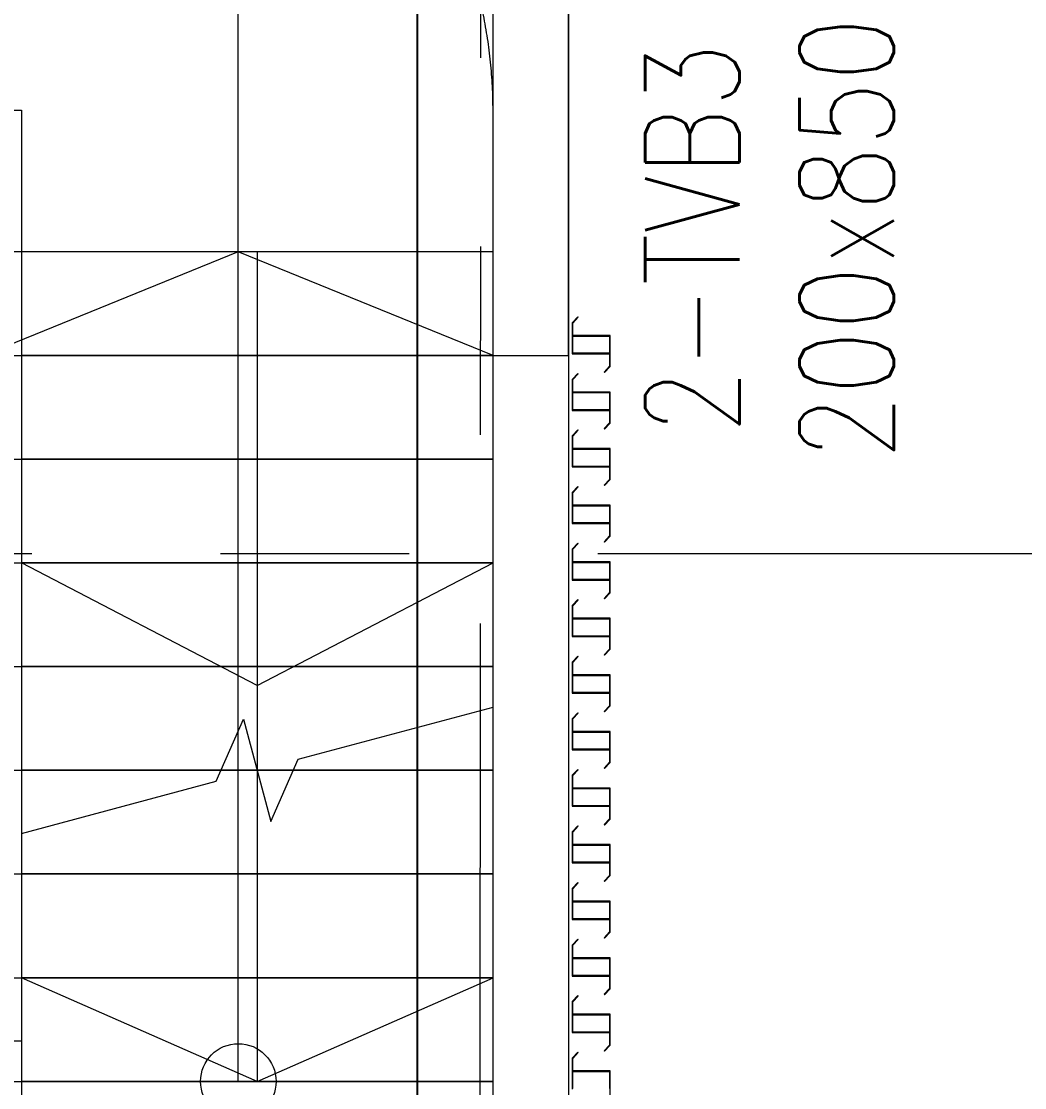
# Model space of a CAD drawing. Header units: millimetres. Extents: x -47219 to 440296, y -79832 to 7189.
# Drawn here: x 12832 to 15491, y -55041 to -52214 of the extents above; entities that cross this region are included whole.
import ezdxf
from ezdxf import colors
from ezdxf.entities.mleader import LeaderData, LeaderLine
from ezdxf.math import Vec2, Vec3

# ---------------------------------------------------------------- set-up
doc = ezdxf.new("R2010")
doc.units = ezdxf.units.MM
for name, pattern in [('BLK_2 - 3RD STOREY  LOWER ROOF PLAN-archi clean_25 SEPT 2024$0$1599_DB_A_BLK2_HQ_R21-3RD STOREY 230517$0$IDA_Stair Clear', [675, 400, -137.5, 0, -137.5]), ('BLK_2 - 3RD STOREY  LOWER ROOF PLAN-archi clean_25 SEPT 2024$0$IDA - Grid Line', [3500, 2000, -500, 500, -500]), ('BLK_2 - 3RD STOREY  LOWER ROOF PLAN-archi clean_25 SEPT 2024$0$IDA_Stair Clear', [675, 400, -137.5, 0, -137.5])]:
    doc.linetypes.add(name, pattern=pattern)
doc.layers.add('ANNOTATION', color=7, linetype='Continuous')
doc.layers.add('M-_DRYRISER_E-', color=6, linetype='Continuous')
for name, color, linetype, lineweight in [('BLK_2 - 3RD STOREY  LOWER ROOF PLAN-archi clean_25 SEPT 2024$0$1599_DB_A_BLK2_HQ_R21-3RD STOREY 230517$0$A-_DETA----_ED-3', 8, 'BLK_2 - 3RD STOREY  LOWER ROOF PLAN-archi clean_25 SEPT 2024$0$1599_DB_A_BLK2_HQ_R21-3RD STOREY 230517$0$IDA_Stair Clear', 9), ('BLK_2 - 3RD STOREY  LOWER ROOF PLAN-archi clean_25 SEPT 2024$0$1599_DB_A_BLK2_HQ_R21-3RD STOREY 230517$0$A-_HANR----_E3', 8, 'Continuous', 9), ('BLK_2 - 3RD STOREY  LOWER ROOF PLAN-archi clean_25 SEPT 2024$0$A-_DETA----_ED-2', 8, 'BLK_2 - 3RD STOREY  LOWER ROOF PLAN-archi clean_25 SEPT 2024$0$IDA_Stair Clear', 9), ('BLK_2 - 3RD STOREY  LOWER ROOF PLAN-archi clean_25 SEPT 2024$0$A-_GENM----_M', 8, 'Continuous', 9), ('BLK_2 - 3RD STOREY  LOWER ROOF PLAN-archi clean_25 SEPT 2024$0$A-_HANR----_E3', 8, 'Continuous', 9), ('BLK_2 - 3RD STOREY  LOWER ROOF PLAN-archi clean_25 SEPT 2024$0$A-_WALL----_E', 8, 'Continuous', 9), ('BLK_2 - 3RD STOREY  LOWER ROOF PLAN-archi clean_25 SEPT 2024$0$S-_ANOTGRID_E-1', 8, 'BLK_2 - 3RD STOREY  LOWER ROOF PLAN-archi clean_25 SEPT 2024$0$IDA - Grid Line', 9), ('M-_SPRKPIEX_E-', 1, 'Continuous', 30), ('NW_BEAM AND COLUMN', 134, 'Continuous', 5), ('S-_LINE----_N-', 140, 'Continuous', 18), ('S-TEXT', 140, 'Continuous', 18)]:
    doc.layers.add(name, color=color, linetype=linetype, lineweight=lineweight)
doc.styles.add('RomanS_5', font='romans__.ttf', dxfattribs={"width": 0.8, "height": 250})
doc.styles.get("Standard").update_dxf_attribs({"font": 'arial.ttf'})

# ---------------------------------------------------------------- blocks, each defined once
blk = doc.blocks.new('3rd Structure')
at = {"layer": 'NW_BEAM AND COLUMN', "color": 8}
for p, q in [((-15025, -59000), (-15025, -54820)), ((-14350, -60475), (-14350, -54990)), ((-14150, -54990), (-14150, -60475)), ((-14350, -56800), (-15700, -56800)), ((-15025, -56800), (-15700, -57075)), ((-14350, -57075), (-15025, -56800)), ((-14350, -59000), (-14350, -56800)), ((-15700, -57075), (-14350, -57075)), ((-15700, -57350), (-14350, -57350)), ((-15700, -57625), (-14350, -57625)), ((-15700, -57900), (-14350, -57900)), ((-15700, -58175), (-14350, -58175)), ((-15700, -58450), (-14350, -58450)), ((-15700, -58725), (-14350, -58725)), ((-15700, -59000), (-14350, -59000))]:
    blk.add_line(p, q, dxfattribs=at)
blk.add_circle((-15025, -59000), 100, dxfattribs=at)
at = {"layer": 'S-TEXT', "color": 8, "insert": (-13947.1, -56764.7), "char_height": 250, "width": 1566.411, "attachment_point": 2, "rotation": 90, "line_spacing_factor": 0.983083, "style": 'RomanS_5'}
blk.add_mtext('2-TVB3\\P200x850', dxfattribs=at)
blk = doc.blocks.new('BLK_2 - 3RD STOREY  LOWER ROOF PLAN-archi clean_25 SEPT 2024$0$1599_DB_A_BLK2_HQ_R21-3RD STOREY 230517$0$IDA - Stair Turning Space - 1250-2824373-LINKVIEW_BLK2_3RD STOREY')
at = {"layer": 'BLK_2 - 3RD STOREY  LOWER ROOF PLAN-archi clean_25 SEPT 2024$0$1599_DB_A_BLK2_HQ_R21-3RD STOREY 230517$0$A-_DETA----_ED-3'}
blk.add_line((0, 1250), (400, 1250), dxfattribs=at)
for centre, start, end in [((0, 0), 90, 180), ((400, 0), 0, 90)]:
    blk.add_arc(centre, 1250, start, end, dxfattribs=at)
blk = doc.blocks.new('BLK_2 - 3RD STOREY  LOWER ROOF PLAN-archi clean_25 SEPT 2024$0$1599_DB_A_BLK2_HQ_R21-3RD STOREY 230517$0$Railing - Railing-3054693-LINKVIEW_BLK2_3RD STOREY')
at = {"layer": 'BLK_2 - 3RD STOREY  LOWER ROOF PLAN-archi clean_25 SEPT 2024$0$1599_DB_A_BLK2_HQ_R21-3RD STOREY 230517$0$A-_HANR----_E3'}
for p, q in [((12620.7, -52449.7), (12820.7, -52449.7)), ((12620.7, -52479.7), (12620.7, -52449.7)), ((12820.7, -52449.7), (12820.7, -52549.7)), ((12620.7, -52549.7), (12620.7, -52519.7)), ((12620.7, -52549.7), (12720.7, -52549.7)), ((12720.7, -52549.7), (12720.7, -54917.1)), ((12820.7, -52549.7), (12820.7, -54917.1)), ((12720.7, -54917.1), (12750.7, -54917.1)), ((12790.7, -54917.1), (12820.7, -54917.1))]:
    blk.add_line(p, q, dxfattribs=at)
blk = doc.blocks.new('BLK_2 - 3RD STOREY  LOWER ROOF PLAN-archi clean_25 SEPT 2024$0$1599_DB_A_BLK2_HQ_R21-3RD STOREY 230517$0$Railing - Railing-3054691-LINKVIEW_BLK2_3RD STOREY')
at = {"layer": 'BLK_2 - 3RD STOREY  LOWER ROOF PLAN-archi clean_25 SEPT 2024$0$1599_DB_A_BLK2_HQ_R21-3RD STOREY 230517$0$A-_HANR----_E3'}
for p, q in [((12820.7, -54917.1), (12820.7, -55024.7)), ((12820.7, -55024.7), (12820.7, -55399.7))]:
    blk.add_line(p, q, dxfattribs=at)
blk = doc.blocks.new('BLK_2 - 3RD STOREY  LOWER ROOF PLAN-archi clean_25 SEPT 2024$0$Railing - Railing-3054691-BLK 2 3RD STOREY PLAN')
at = {"layer": 'BLK_2 - 3RD STOREY  LOWER ROOF PLAN-archi clean_25 SEPT 2024$0$A-_HANR----_E3'}
for p, q in [((12820.7, -52724.7), (12820.7, -52824.7)), ((12820.7, -52824.7), (12820.7, -55024.7)), ((12820.7, -55024.7), (12820.7, -55399.7))]:
    blk.add_line(p, q, dxfattribs=at)
blk = doc.blocks.new('BLK_2 - 3RD STOREY  LOWER ROOF PLAN-archi clean_25 SEPT 2024$0$Railing - Railing-3054693-BLK 2 3RD STOREY PLAN')
at = {"layer": 'BLK_2 - 3RD STOREY  LOWER ROOF PLAN-archi clean_25 SEPT 2024$0$A-_HANR----_E3'}
for p, q in [((12620.7, -52449.7), (12820.7, -52449.7)), ((12620.7, -52479.7), (12620.7, -52449.7)), ((12820.7, -52449.7), (12820.7, -52549.7)), ((12620.7, -52549.7), (12620.7, -52519.7)), ((12620.7, -52549.7), (12720.7, -52549.7)), ((12720.7, -52549.7), (12720.7, -54917.1)), ((12820.7, -52549.7), (12820.7, -54917.1)), ((12720.7, -54917.1), (12820.7, -54917.1)), ((12755.7, -54917.1), (12785.7, -54917.1)), ((12755.7, -54917.1), (12785.7, -54917.1)), ((12755.7, -54917.1), (12785.7, -54917.1)), ((12755.7, -54917.1), (12785.7, -54917.1)), ((12755.7, -54917.1), (12785.7, -54917.1))]:
    blk.add_line(p, q, dxfattribs=at)
blk = doc.blocks.new('BLK_2 - 3RD STOREY  LOWER ROOF PLAN-archi clean_25 SEPT 2024$0$IDA - Stair Turning Space - 1250-2824373-BLK 2 3RD STOREY PLAN')
at = {"layer": 'BLK_2 - 3RD STOREY  LOWER ROOF PLAN-archi clean_25 SEPT 2024$0$A-_DETA----_ED-2'}
blk.add_line((0, 1250), (400, 1250), dxfattribs=at)
for centre, start, end in [((0, 0), 90, 180), ((400, 0), 0, 90)]:
    blk.add_arc(centre, 1250, start, end, dxfattribs=at)
blk = doc.blocks.new('BLK_2 - 3RD STOREY  LOWER ROOF PLAN-archi clean_25 SEPT 2024$0$trellis family - trellis family-4726013-BLK2 - 2ND STOREY WALL SETTING OUT')
at = {"layer": 'BLK_2 - 3RD STOREY  LOWER ROOF PLAN-archi clean_25 SEPT 2024$0$A-_GENM----_M'}
for p, q in [((14.4, 3600), (0, 3584.2)), ((1.5, 3583.6), (15.4, 3599)), ((15.4, 3599), (14.4, 3600)), ((14.4, 3600), (14.4, 3600)), ((15.4, 3599), (15.4, 3599)), ((0, 3584.2), (0, 3502)), ((0, 3584.2), (0, 3584.2)), ((1.5, 3550.5), (1.5, 3583.6)), ((1.5, 3583.6), (1.5, 3583.6)), ((100, 3550.5), (1.5, 3550.5)), ((1.5, 3550.5), (1.5, 3550.5)), ((1.5, 3548.9), (98.5, 3548.9)), ((1.5, 3503.5), (1.5, 3548.9)), ((1.5, 3548.9), (1.5, 3548.9)), ((98.5, 3548.9), (98.5, 3503.5)), ((98.5, 3548.9), (98.5, 3548.9)), ((100, 3468.3), (100, 3550.5)), ((100, 3550.5), (100, 3550.5)), ((0, 3502), (98.5, 3502)), ((0, 3502), (0, 3502)), ((98.5, 3503.5), (1.5, 3503.5)), ((1.5, 3503.5), (1.5, 3503.5)), ((98.5, 3503.5), (98.5, 3503.5)), ((98.5, 3502), (98.5, 3468.9)), ((98.5, 3502), (98.5, 3502)), ((14.4, 3450), (0, 3434.2)), ((15.4, 3449), (14.4, 3450)), ((14.4, 3450), (14.4, 3450)), ((98.5, 3468.9), (84.5, 3453.5)), ((84.5, 3453.5), (85.6, 3452.4)), ((84.5, 3453.5), (84.5, 3453.5)), ((85.6, 3452.4), (100, 3468.3)), ((85.6, 3452.4), (85.6, 3452.4)), ((98.5, 3468.9), (98.5, 3468.9)), ((100, 3468.3), (100, 3468.3)), ((0, 3434.2), (0, 3352)), ((0, 3434.2), (0, 3434.2)), ((1.5, 3433.6), (15.4, 3449)), ((1.5, 3400.5), (1.5, 3433.6)), ((1.5, 3433.6), (1.5, 3433.6)), ((15.4, 3449), (15.4, 3449)), ((100, 3400.5), (1.5, 3400.5)), ((1.5, 3400.5), (1.5, 3400.5)), ((1.5, 3398.9), (98.5, 3398.9)), ((1.5, 3353.5), (1.5, 3398.9)), ((1.5, 3398.9), (1.5, 3398.9)), ((98.5, 3398.9), (98.5, 3353.5)), ((98.5, 3398.9), (98.5, 3398.9)), ((100, 3318.3), (100, 3400.5)), ((100, 3400.5), (100, 3400.5)), ((0, 3352), (98.5, 3352)), ((0, 3352), (0, 3352)), ((98.5, 3353.5), (1.5, 3353.5)), ((1.5, 3353.5), (1.5, 3353.5)), ((98.5, 3353.5), (98.5, 3353.5)), ((98.5, 3352), (98.5, 3318.9)), ((98.5, 3352), (98.5, 3352)), ((98.5, 3318.9), (84.5, 3303.5)), ((85.6, 3302.4), (100, 3318.3)), ((98.5, 3318.9), (98.5, 3318.9)), ((100, 3318.3), (100, 3318.3)), ((14.4, 3300), (0, 3284.2)), ((0, 3284.2), (0, 3202)), ((0, 3284.2), (0, 3284.2)), ((1.5, 3283.6), (15.4, 3299)), ((1.5, 3250.5), (1.5, 3283.6)), ((1.5, 3283.6), (1.5, 3283.6)), ((15.4, 3299), (14.4, 3300)), ((14.4, 3300), (14.4, 3300)), ((15.4, 3299), (15.4, 3299)), ((84.5, 3303.5), (85.6, 3302.4)), ((84.5, 3303.5), (84.5, 3303.5)), ((85.6, 3302.4), (85.6, 3302.4)), ((100, 3250.5), (1.5, 3250.5)), ((1.5, 3250.5), (1.5, 3250.5)), ((1.5, 3248.9), (98.5, 3248.9)), ((1.5, 3203.5), (1.5, 3248.9)), ((1.5, 3248.9), (1.5, 3248.9)), ((98.5, 3248.9), (98.5, 3203.5)), ((98.5, 3248.9), (98.5, 3248.9)), ((100, 3168.3), (100, 3250.5)), ((100, 3250.5), (100, 3250.5)), ((0, 3202), (98.5, 3202)), ((0, 3202), (0, 3202)), ((98.5, 3203.5), (1.5, 3203.5)), ((1.5, 3203.5), (1.5, 3203.5)), ((98.5, 3203.5), (98.5, 3203.5)), ((98.5, 3202), (98.5, 3168.9)), ((98.5, 3202), (98.5, 3202)), ((98.5, 3168.9), (84.5, 3153.5)), ((85.6, 3152.4), (100, 3168.3)), ((98.5, 3168.9), (98.5, 3168.9)), ((100, 3168.3), (100, 3168.3)), ((14.4, 3150), (0, 3134.2)), ((1.5, 3133.6), (15.4, 3149)), ((15.4, 3149), (14.4, 3150)), ((14.4, 3150), (14.4, 3150)), ((15.4, 3149), (15.4, 3149)), ((84.5, 3153.5), (85.6, 3152.4)), ((84.5, 3153.5), (84.5, 3153.5)), ((85.6, 3152.4), (85.6, 3152.4)), ((0, 3134.2), (0, 3052)), ((0, 3134.2), (0, 3134.2)), ((1.5, 3100.5), (1.5, 3133.6)), ((1.5, 3133.6), (1.5, 3133.6)), ((100, 3100.5), (1.5, 3100.5)), ((1.5, 3100.5), (1.5, 3100.5)), ((1.5, 3098.9), (98.5, 3098.9)), ((1.5, 3053.5), (1.5, 3098.9)), ((1.5, 3098.9), (1.5, 3098.9)), ((98.5, 3098.9), (98.5, 3053.5)), ((98.5, 3098.9), (98.5, 3098.9)), ((100, 3018.3), (100, 3100.5)), ((100, 3100.5), (100, 3100.5)), ((0, 3052), (98.5, 3052)), ((0, 3052), (0, 3052)), ((98.5, 3053.5), (1.5, 3053.5)), ((1.5, 3053.5), (1.5, 3053.5)), ((98.5, 3053.5), (98.5, 3053.5)), ((98.5, 3052), (98.5, 3018.9)), ((98.5, 3052), (98.5, 3052)), ((14.4, 3000), (0, 2984.2)), ((1.5, 2983.6), (15.4, 2999)), ((15.4, 2999), (14.4, 3000)), ((14.4, 3000), (14.4, 3000)), ((15.4, 2999), (15.4, 2999)), ((98.5, 3018.9), (84.5, 3003.5)), ((84.5, 3003.5), (85.6, 3002.4)), ((84.5, 3003.5), (84.5, 3003.5)), ((85.6, 3002.4), (100, 3018.3)), ((85.6, 3002.4), (85.6, 3002.4)), ((98.5, 3018.9), (98.5, 3018.9)), ((100, 3018.3), (100, 3018.3)), ((0, 2984.2), (0, 2902)), ((0, 2984.2), (0, 2984.2)), ((1.5, 2950.5), (1.5, 2983.6)), ((1.5, 2983.6), (1.5, 2983.6)), ((100, 2950.5), (1.5, 2950.5)), ((1.5, 2950.5), (1.5, 2950.5)), ((1.5, 2948.9), (98.5, 2948.9)), ((1.5, 2903.5), (1.5, 2948.9)), ((1.5, 2948.9), (1.5, 2948.9)), ((98.5, 2948.9), (98.5, 2903.5)), ((98.5, 2948.9), (98.5, 2948.9)), ((100, 2868.3), (100, 2950.5)), ((100, 2950.5), (100, 2950.5)), ((0, 2902), (98.5, 2902)), ((0, 2902), (0, 2902)), ((98.5, 2903.5), (1.5, 2903.5)), ((1.5, 2903.5), (1.5, 2903.5)), ((98.5, 2903.5), (98.5, 2903.5)), ((98.5, 2902), (98.5, 2868.9)), ((98.5, 2902), (98.5, 2902)), ((98.5, 2868.9), (84.5, 2853.5)), ((85.6, 2852.4), (100, 2868.3)), ((98.5, 2868.9), (98.5, 2868.9)), ((100, 2868.3), (100, 2868.3)), ((14.4, 2850), (0, 2834.2)), ((0, 2834.2), (0, 2752)), ((0, 2834.2), (0, 2834.2)), ((1.5, 2833.6), (15.4, 2849)), ((1.5, 2800.5), (1.5, 2833.6)), ((1.5, 2833.6), (1.5, 2833.6)), ((15.4, 2849), (14.4, 2850)), ((14.4, 2850), (14.4, 2850)), ((15.4, 2849), (15.4, 2849)), ((84.5, 2853.5), (85.6, 2852.4)), ((84.5, 2853.5), (84.5, 2853.5)), ((85.6, 2852.4), (85.6, 2852.4)), ((100, 2800.5), (1.5, 2800.5)), ((1.5, 2800.5), (1.5, 2800.5)), ((100, 2718.3), (100, 2800.5)), ((100, 2800.5), (100, 2800.5)), ((1.5, 2798.9), (98.5, 2798.9)), ((1.5, 2753.5), (1.5, 2798.9)), ((1.5, 2798.9), (1.5, 2798.9)), ((98.5, 2798.9), (98.5, 2753.5)), ((98.5, 2798.9), (98.5, 2798.9)), ((0, 2752), (98.5, 2752)), ((0, 2752), (0, 2752)), ((98.5, 2753.5), (1.5, 2753.5)), ((1.5, 2753.5), (1.5, 2753.5)), ((98.5, 2753.5), (98.5, 2753.5)), ((98.5, 2752), (98.5, 2718.9)), ((98.5, 2752), (98.5, 2752)), ((98.5, 2718.9), (84.5, 2703.5)), ((85.6, 2702.4), (100, 2718.3)), ((98.5, 2718.9), (98.5, 2718.9)), ((100, 2718.3), (100, 2718.3)), ((14.4, 2700), (0, 2684.2)), ((1.5, 2683.6), (15.4, 2699)), ((15.4, 2699), (14.4, 2700)), ((14.4, 2700), (14.4, 2700)), ((15.4, 2699), (15.4, 2699)), ((84.5, 2703.5), (85.6, 2702.4)), ((84.5, 2703.5), (84.5, 2703.5)), ((85.6, 2702.4), (85.6, 2702.4)), ((0, 2684.2), (0, 2602)), ((0, 2684.2), (0, 2684.2)), ((1.5, 2650.5), (1.5, 2683.6)), ((1.5, 2683.6), (1.5, 2683.6)), ((100, 2650.5), (1.5, 2650.5)), ((1.5, 2650.5), (1.5, 2650.5)), ((1.5, 2648.9), (98.5, 2648.9)), ((1.5, 2603.5), (1.5, 2648.9)), ((1.5, 2648.9), (1.5, 2648.9)), ((98.5, 2648.9), (98.5, 2603.5)), ((98.5, 2648.9), (98.5, 2648.9)), ((100, 2568.3), (100, 2650.5)), ((100, 2650.5), (100, 2650.5)), ((0, 2602), (98.5, 2602)), ((0, 2602), (0, 2602)), ((98.5, 2603.5), (1.5, 2603.5)), ((1.5, 2603.5), (1.5, 2603.5)), ((98.5, 2603.5), (98.5, 2603.5)), ((98.5, 2602), (98.5, 2568.9)), ((98.5, 2602), (98.5, 2602)), ((14.4, 2550), (0, 2534.2)), ((1.5, 2533.6), (15.4, 2549)), ((15.4, 2549), (14.4, 2550)), ((14.4, 2550), (14.4, 2550)), ((15.4, 2549), (15.4, 2549)), ((98.5, 2568.9), (84.5, 2553.5)), ((84.5, 2553.5), (85.6, 2552.4)), ((84.5, 2553.5), (84.5, 2553.5)), ((85.6, 2552.4), (100, 2568.3)), ((85.6, 2552.4), (85.6, 2552.4)), ((98.5, 2568.9), (98.5, 2568.9)), ((100, 2568.3), (100, 2568.3)), ((0, 2534.2), (0, 2452)), ((0, 2534.2), (0, 2534.2)), ((1.5, 2500.5), (1.5, 2533.6)), ((1.5, 2533.6), (1.5, 2533.6)), ((100, 2500.5), (1.5, 2500.5)), ((1.5, 2500.5), (1.5, 2500.5)), ((1.5, 2498.9), (98.5, 2498.9)), ((1.5, 2453.5), (1.5, 2498.9)), ((1.5, 2498.9), (1.5, 2498.9)), ((98.5, 2498.9), (98.5, 2453.5)), ((98.5, 2498.9), (98.5, 2498.9)), ((100, 2418.3), (100, 2500.5)), ((100, 2500.5), (100, 2500.5)), ((0, 2452), (98.5, 2452)), ((0, 2452), (0, 2452)), ((98.5, 2453.5), (1.5, 2453.5)), ((1.5, 2453.5), (1.5, 2453.5)), ((98.5, 2453.5), (98.5, 2453.5)), ((98.5, 2452), (98.5, 2418.9)), ((98.5, 2452), (98.5, 2452)), ((98.5, 2418.9), (84.5, 2403.5)), ((84.5, 2403.5), (85.6, 2402.4)), ((84.5, 2403.5), (84.5, 2403.5)), ((85.6, 2402.4), (100, 2418.3)), ((98.5, 2418.9), (98.5, 2418.9)), ((100, 2418.3), (100, 2418.3)), ((14.4, 2400), (0, 2384.2)), ((0, 2384.2), (0, 2302)), ((0, 2384.2), (0, 2384.2)), ((1.5, 2383.6), (15.4, 2399)), ((1.5, 2350.5), (1.5, 2383.6)), ((1.5, 2383.6), (1.5, 2383.6)), ((15.4, 2399), (14.4, 2400)), ((14.4, 2400), (14.4, 2400)), ((15.4, 2399), (15.4, 2399)), ((85.6, 2402.4), (85.6, 2402.4)), ((100, 2350.5), (1.5, 2350.5)), ((1.5, 2350.5), (1.5, 2350.5)), ((1.5, 2348.9), (98.5, 2348.9)), ((1.5, 2303.5), (1.5, 2348.9)), ((1.5, 2348.9), (1.5, 2348.9)), ((98.5, 2348.9), (98.5, 2303.5)), ((98.5, 2348.9), (98.5, 2348.9)), ((100, 2268.3), (100, 2350.5)), ((100, 2350.5), (100, 2350.5)), ((0, 2302), (98.5, 2302)), ((0, 2302), (0, 2302)), ((98.5, 2303.5), (1.5, 2303.5)), ((1.5, 2303.5), (1.5, 2303.5)), ((98.5, 2303.5), (98.5, 2303.5)), ((98.5, 2302), (98.5, 2268.9)), ((98.5, 2302), (98.5, 2302)), ((98.5, 2268.9), (84.5, 2253.5)), ((85.6, 2252.4), (100, 2268.3)), ((98.5, 2268.9), (98.5, 2268.9)), ((100, 2268.3), (100, 2268.3)), ((14.4, 2250), (0, 2234.2)), ((0, 2234.2), (0, 2152)), ((0, 2234.2), (0, 2234.2)), ((1.5, 2233.6), (15.4, 2249)), ((15.4, 2249), (14.4, 2250)), ((14.4, 2250), (14.4, 2250)), ((15.4, 2249), (15.4, 2249)), ((84.5, 2253.5), (85.6, 2252.4)), ((84.5, 2253.5), (84.5, 2253.5)), ((85.6, 2252.4), (85.6, 2252.4)), ((1.5, 2200.5), (1.5, 2233.6)), ((1.5, 2233.6), (1.5, 2233.6)), ((100, 2200.5), (1.5, 2200.5)), ((1.5, 2200.5), (1.5, 2200.5)), ((1.5, 2198.9), (98.5, 2198.9)), ((1.5, 2153.5), (1.5, 2198.9)), ((1.5, 2198.9), (1.5, 2198.9)), ((98.5, 2198.9), (98.5, 2153.5)), ((98.5, 2198.9), (98.5, 2198.9)), ((100, 2118.3), (100, 2200.5)), ((100, 2200.5), (100, 2200.5)), ((0, 2152), (98.5, 2152)), ((0, 2152), (0, 2152)), ((98.5, 2153.5), (1.5, 2153.5)), ((1.5, 2153.5), (1.5, 2153.5)), ((98.5, 2153.5), (98.5, 2153.5)), ((98.5, 2152), (98.5, 2118.9)), ((98.5, 2152), (98.5, 2152)), ((14.4, 2100), (0, 2084.2)), ((1.5, 2083.6), (15.4, 2099)), ((15.4, 2099), (14.4, 2100)), ((14.4, 2100), (14.4, 2100)), ((15.4, 2099), (15.4, 2099)), ((98.5, 2118.9), (84.5, 2103.5)), ((84.5, 2103.5), (85.6, 2102.4)), ((84.5, 2103.5), (84.5, 2103.5)), ((85.6, 2102.4), (100, 2118.3)), ((85.6, 2102.4), (85.6, 2102.4)), ((98.5, 2118.9), (98.5, 2118.9)), ((100, 2118.3), (100, 2118.3)), ((0, 2084.2), (0, 2002)), ((0, 2084.2), (0, 2084.2)), ((1.5, 2050.5), (1.5, 2083.6)), ((1.5, 2083.6), (1.5, 2083.6)), ((100, 2050.5), (1.5, 2050.5)), ((1.5, 2050.5), (1.5, 2050.5)), ((1.5, 2048.9), (98.5, 2048.9)), ((1.5, 2003.5), (1.5, 2048.9)), ((1.5, 2048.9), (1.5, 2048.9)), ((98.5, 2048.9), (98.5, 2003.5)), ((98.5, 2048.9), (98.5, 2048.9)), ((100, 1968.3), (100, 2050.5)), ((100, 2050.5), (100, 2050.5)), ((0, 2002), (98.5, 2002)), ((0, 2002), (0, 2002)), ((98.5, 2003.5), (1.5, 2003.5)), ((1.5, 2003.5), (1.5, 2003.5)), ((98.5, 2003.5), (98.5, 2003.5)), ((98.5, 2002), (98.5, 1968.9)), ((98.5, 2002), (98.5, 2002)), ((98.5, 1968.9), (84.5, 1953.5)), ((84.5, 1953.5), (85.6, 1952.4)), ((84.5, 1953.5), (84.5, 1953.5)), ((85.6, 1952.4), (100, 1968.3)), ((85.6, 1952.4), (85.6, 1952.4)), ((98.5, 1968.9), (98.5, 1968.9)), ((100, 1968.3), (100, 1968.3)), ((14.4, 1950), (0, 1934.2)), ((0, 1934.2), (0, 1852)), ((0, 1934.2), (0, 1934.2)), ((1.5, 1933.6), (15.4, 1949)), ((1.5, 1900.5), (1.5, 1933.6)), ((1.5, 1933.6), (1.5, 1933.6)), ((15.4, 1949), (14.4, 1950)), ((14.4, 1950), (14.4, 1950)), ((15.4, 1949), (15.4, 1949)), ((100, 1900.5), (1.5, 1900.5)), ((1.5, 1900.5), (1.5, 1900.5)), ((1.5, 1898.9), (98.5, 1898.9)), ((1.5, 1853.5), (1.5, 1898.9)), ((1.5, 1898.9), (1.5, 1898.9)), ((98.5, 1898.9), (98.5, 1853.5)), ((98.5, 1898.9), (98.5, 1898.9)), ((100, 1818.3), (100, 1900.5)), ((100, 1900.5), (100, 1900.5)), ((0, 1852), (98.5, 1852)), ((0, 1852), (0, 1852)), ((98.5, 1853.5), (1.5, 1853.5)), ((1.5, 1853.5), (1.5, 1853.5)), ((98.5, 1853.5), (98.5, 1853.5)), ((98.5, 1852), (98.5, 1818.9)), ((98.5, 1852), (98.5, 1852)), ((98.5, 1818.9), (84.5, 1803.5)), ((85.6, 1802.4), (100, 1818.3)), ((98.5, 1818.9), (98.5, 1818.9)), ((100, 1818.3), (100, 1818.3)), ((14.4, 1800), (0, 1784.2)), ((0, 1784.2), (0, 1702)), ((0, 1784.2), (0, 1784.2)), ((1.5, 1783.6), (15.4, 1799)), ((1.5, 1750.5), (1.5, 1783.6)), ((1.5, 1783.6), (1.5, 1783.6)), ((15.4, 1799), (14.4, 1800)), ((14.4, 1800), (14.4, 1800)), ((15.4, 1799), (15.4, 1799)), ((84.5, 1803.5), (85.6, 1802.4)), ((84.5, 1803.5), (84.5, 1803.5)), ((85.6, 1802.4), (85.6, 1802.4)), ((100, 1750.5), (1.5, 1750.5)), ((1.5, 1750.5), (1.5, 1750.5)), ((1.5, 1748.9), (98.5, 1748.9)), ((1.5, 1703.5), (1.5, 1748.9)), ((1.5, 1748.9), (1.5, 1748.9)), ((98.5, 1748.9), (98.5, 1703.5)), ((98.5, 1748.9), (98.5, 1748.9)), ((100, 1668.3), (100, 1750.5)), ((100, 1750.5), (100, 1750.5)), ((0, 1702), (98.5, 1702)), ((0, 1702), (0, 1702)), ((98.5, 1703.5), (1.5, 1703.5)), ((1.5, 1703.5), (1.5, 1703.5)), ((98.5, 1703.5), (98.5, 1703.5)), ((98.5, 1702), (98.5, 1668.9)), ((98.5, 1702), (98.5, 1702)), ((98.5, 1668.9), (84.5, 1653.5)), ((85.6, 1652.4), (100, 1668.3)), ((98.5, 1668.9), (98.5, 1668.9)), ((100, 1668.3), (100, 1668.3)), ((14.4, 1650), (0, 1634.2)), ((1.5, 1633.6), (15.4, 1649)), ((15.4, 1649), (14.4, 1650)), ((14.4, 1650), (14.4, 1650)), ((15.4, 1649), (15.4, 1649)), ((84.5, 1653.5), (85.6, 1652.4)), ((84.5, 1653.5), (84.5, 1653.5)), ((85.6, 1652.4), (85.6, 1652.4)), ((0, 1634.2), (0, 1552)), ((0, 1634.2), (0, 1634.2)), ((1.5, 1600.5), (1.5, 1633.6)), ((1.5, 1633.6), (1.5, 1633.6)), ((100, 1600.5), (1.5, 1600.5)), ((1.5, 1600.5), (1.5, 1600.5)), ((1.5, 1598.9), (98.5, 1598.9)), ((1.5, 1553.5), (1.5, 1598.9)), ((1.5, 1598.9), (1.5, 1598.9)), ((98.5, 1598.9), (98.5, 1553.5)), ((98.5, 1598.9), (98.5, 1598.9)), ((100, 1518.3), (100, 1600.5)), ((100, 1600.5), (100, 1600.5))]:
    blk.add_line(p, q, dxfattribs=at)
blk = doc.blocks.new('BLK_2 - 3RD STOREY  LOWER ROOF PLAN-archi clean_25 SEPT 2024')
at = {"layer": 'BLK_2 - 3RD STOREY  LOWER ROOF PLAN-archi clean_25 SEPT 2024$0$A-_WALL----_E'}
for p, q in [((-117036.4, -91942.4), (-117036.4, -95552.4)), ((-117236.4, -95577.4), (-117236.4, -92142.4)), ((-117236.4, -99227.4), (-117236.4, -92142.4)), ((-117036.4, -95827.4), (-117036.4, -93742.4)), ((-118486.4, -95177.4), (-118486.4, -95277.4)), ((-118486.4, -95177.4), (-118486.4, -95577.4)), ((-118486.4, -95452.4), (-118486.4, -95827.4)), ((-117236.4, -95552.4), (-118486.4, -95552.4)), ((-117236.4, -95552.4), (-118486.4, -95552.4)), ((-118486.4, -95552.4), (-118486.4, -95827.4)), ((-117861.4, -95552.4), (-117861.4, -97752.4)), ((-117236.4, -95827.4), (-118486.4, -95827.4)), ((-117236.4, -95827.4), (-118486.4, -95827.4)), ((-117236.4, -95827.4), (-118486.4, -95827.4)), ((-118486.4, -95827.4), (-118486.4, -96102.4)), ((-118486.4, -95827.4), (-118486.4, -96102.4)), ((-118486.4, -95827.4), (-118486.4, -96102.4)), ((-117236.4, -95827.4), (-118486.4, -95827.4)), ((-117236.4, -95827.4), (-117036.4, -95827.4)), ((-117236.4, -96102.4), (-118486.4, -96102.4)), ((-118486.4, -96102.4), (-118486.4, -96377.4)), ((-118486.4, -96102.4), (-118486.4, -96377.4)), ((-117236.4, -96102.4), (-118486.4, -96102.4)), ((-117236.4, -96102.4), (-118486.4, -96102.4)), ((-118486.4, -96102.4), (-118486.4, -96377.4)), ((-117236.4, -96102.4), (-118486.4, -96102.4)), ((-117236.4, -96377.4), (-118486.4, -96377.4)), ((-118486.4, -96377.4), (-118486.4, -96652.4)), ((-118486.4, -96377.4), (-118486.4, -96652.4)), ((-117236.4, -96377.4), (-118486.4, -96377.4)), ((-117236.4, -96377.4), (-118486.4, -96377.4)), ((-118486.4, -96377.4), (-118486.4, -96652.4)), ((-117236.4, -96377.4), (-118486.4, -96377.4)), ((-117861.4, -96702.4), (-118486.4, -96377.4)), ((-117861.4, -96702.4), (-117236.4, -96377.4)), ((-117236.4, -96652.4), (-118486.4, -96652.4)), ((-118486.4, -96652.4), (-118486.4, -96927.4)), ((-118486.4, -96652.4), (-118486.4, -96927.4)), ((-117236.4, -96652.4), (-118486.4, -96652.4)), ((-117236.4, -96652.4), (-118486.4, -96652.4)), ((-118486.4, -96652.4), (-118486.4, -96927.4)), ((-117236.4, -96652.4), (-118486.4, -96652.4)), ((-117752.7, -96898.3), (-117236.4, -96759.9)), ((-117970, -96956.5), (-117897.8, -96791.5)), ((-117897.8, -96791.5), (-117825, -97063.2)), ((-117825, -97063.2), (-117752.7, -96898.3)), ((-117236.4, -96927.4), (-118486.4, -96927.4)), ((-118486.4, -96927.4), (-118486.4, -97202.4)), ((-118486.4, -96927.4), (-118486.4, -97202.4)), ((-117236.4, -96927.4), (-118486.4, -96927.4)), ((-117236.4, -96927.4), (-118486.4, -96927.4)), ((-118486.4, -96927.4), (-118486.4, -97202.4)), ((-117236.4, -96927.4), (-118486.4, -96927.4)), ((-118486.4, -97094.8), (-117970, -96956.5)), ((-117236.4, -97202.4), (-118486.4, -97202.4)), ((-118486.4, -97202.4), (-118486.4, -97477.4)), ((-118486.4, -97202.4), (-118486.4, -97477.4)), ((-117236.4, -97202.4), (-118486.4, -97202.4)), ((-117236.4, -97202.4), (-118486.4, -97202.4)), ((-118486.4, -97202.4), (-118486.4, -97477.4)), ((-117236.4, -97202.4), (-118486.4, -97202.4)), ((-118021.2, -97477.4), (-118486.4, -97477.4)), ((-118486.4, -97477.4), (-118486.4, -97752.4)), ((-118486.4, -97477.4), (-118486.4, -97752.4)), ((-117236.4, -97477.4), (-118486.4, -97477.4)), ((-117236.4, -97477.4), (-118486.4, -97477.4)), ((-118486.4, -97477.4), (-118486.4, -97644.8)), ((-118021.2, -97477.4), (-118486.4, -97477.4)), ((-117861.4, -97752.4), (-118486.4, -97477.4)), ((-117861.4, -97752.4), (-118486.4, -97477.4)), ((-117861.4, -97477.4), (-118021.2, -97477.4)), ((-117701.5, -97477.4), (-117861.4, -97477.4)), ((-117701.5, -97477.4), (-117861.4, -97477.4)), ((-117861.4, -97752.4), (-117236.4, -97477.4)), ((-117861.4, -97752.4), (-117236.4, -97477.4)), ((-117236.4, -97477.4), (-117701.5, -97477.4)), ((-117236.4, -97752.4), (-118486.4, -97752.4)), ((-118486.4, -97752.4), (-118486.4, -98127.4)), ((-118486.4, -97752.4), (-118486.4, -98127.4)), ((-117236.4, -97752.4), (-118486.4, -97752.4)), ((-117236.4, -97752.4), (-118486.4, -97752.4))]:
    blk.add_line(p, q, dxfattribs=at)
at = {"layer": 'BLK_2 - 3RD STOREY  LOWER ROOF PLAN-archi clean_25 SEPT 2024$0$S-_ANOTGRID_E-1'}
for p, q in [((-117234.4, -37038.2), (-117286.4, -122559.3)), ((-141458.5, -96352.4), (-96554.5, -96352.4))]:
    blk.add_line(p, q, dxfattribs=at)
at = {"layer": 'BLK_2 - 3RD STOREY  LOWER ROOF PLAN-archi clean_25 SEPT 2024$0$A-_WALL----_E'}
for name, p in [('BLK_2 - 3RD STOREY  LOWER ROOF PLAN-archi clean_25 SEPT 2024$0$1599_DB_A_BLK2_HQ_R21-3RD STOREY 230517$0$IDA - Stair Turning Space - 1250-2824373-LINKVIEW_BLK2_3RD STOREY', (-118886.4, -95177.4)), ('BLK_2 - 3RD STOREY  LOWER ROOF PLAN-archi clean_25 SEPT 2024$0$IDA - Stair Turning Space - 1250-2824373-BLK 2 3RD STOREY PLAN', (-118886.4, -95177.4)), ('BLK_2 - 3RD STOREY  LOWER ROOF PLAN-archi clean_25 SEPT 2024$0$1599_DB_A_BLK2_HQ_R21-3RD STOREY 230517$0$Railing - Railing-3054691-LINKVIEW_BLK2_3RD STOREY', (-131307.1, -42727.7)), ('BLK_2 - 3RD STOREY  LOWER ROOF PLAN-archi clean_25 SEPT 2024$0$Railing - Railing-3054691-BLK 2 3RD STOREY PLAN', (-131307.1, -42727.7)), ('BLK_2 - 3RD STOREY  LOWER ROOF PLAN-archi clean_25 SEPT 2024$0$1599_DB_A_BLK2_HQ_R21-3RD STOREY 230517$0$Railing - Railing-3054693-LINKVIEW_BLK2_3RD STOREY', (-131307.1, -42727.7)), ('BLK_2 - 3RD STOREY  LOWER ROOF PLAN-archi clean_25 SEPT 2024$0$Railing - Railing-3054693-BLK 2 3RD STOREY PLAN', (-131307.1, -42727.7)), ('BLK_2 - 3RD STOREY  LOWER ROOF PLAN-archi clean_25 SEPT 2024$0$trellis family - trellis family-4726013-BLK2 - 2ND STOREY WALL SETTING OUT', (-117026.4, -99325))]:
    blk.add_blockref(name, p, dxfattribs=at)

msp = doc.modelspace()

# ---------------------------------------------------------------- linework, layer by layer
at = {"layer": 'M-_DRYRISER_E-'}
msp.add_line((13882.1, -56525.6), (13882, -50235.1), dxfattribs=at)

# ---------------------------------------------------------------- block references
at = {"layer": 'M-_SPRKPIEX_E-'}
msp.add_blockref('BLK_2 - 3RD STOREY  LOWER ROOF PLAN-archi clean_25 SEPT 2024', (131318.5, 42727.7), dxfattribs=at)
at = {"layer": 'S-_LINE----_N-'}
msp.add_blockref('3rd Structure', (28432.1, 3975.3), dxfattribs=at)

# ---------------------------------------------------------------- leaders
at = {"layer": 'ANNOTATION'}
ml = msp.add_multileader_mtext('Standard', dxfattribs=at)
ml.set_content('%%C100 DR PIPE\\PF/B', color=256)
ml.set_leader_properties()
ml.build(insert=Vec2(0, 0))
ml.multileader.update_dxf_attribs({"arrow_head_size": 320, "scale": 80})
ctx = ml.context
ctx.base_point, ctx.scale, ctx.char_height, ctx.arrow_head_size, ctx.landing_gap_size, ctx.plane_origin = Vec3(16285.9, -50764.1), 80, 320, 320, 160, Vec3(10949.2, -55962)
notes = []
notes.append((ctx, [(0, (1, 1, 0), (15124.4, -50764.1), (1, 0), 1161.5, [(1, [(13913.7, -50229.1)], 0, [])])]))
ctx.mtext.insert, ctx.mtext.flow_direction = Vec3(16445.9, -50601.4), 5
for ctx, leaders in notes:
    for number, flags, end, landing, length, lines in leaders:
        leader = LeaderData()
        leader.index, (leader.has_last_leader_line, leader.has_dogleg_vector, leader.attachment_direction) = number, flags
        leader.last_leader_point, leader.dogleg_vector, leader.dogleg_length = Vec3(end), Vec3(landing), length
        for number, points, colour, breaks in lines:
            line = LeaderLine()
            line.index, line.vertices, line.color, line.breaks = number, Vec3.list(points), colors.encode_raw_color(colour), breaks
            leader.lines.append(line)
        ctx.leaders.append(leader)

doc.saveas('drawing.dxf')
